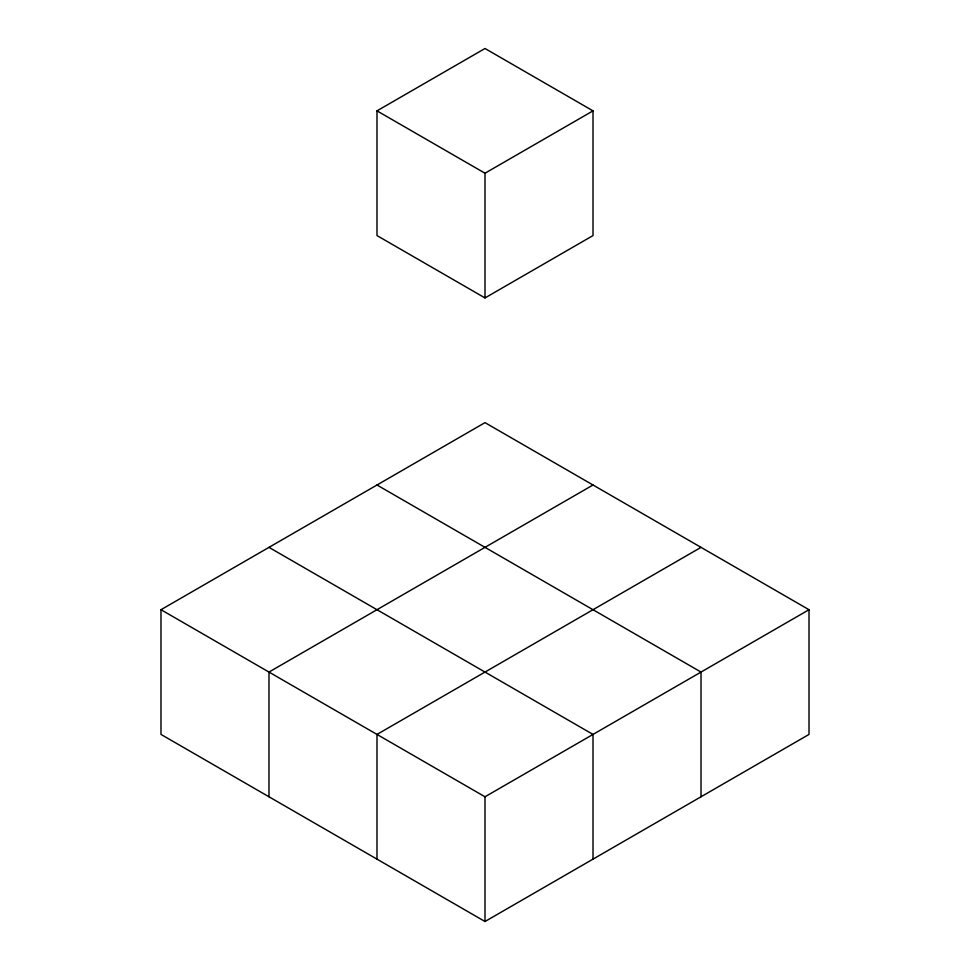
<?xml version="1.0" encoding="UTF-8"?>
<svg xmlns="http://www.w3.org/2000/svg" width="970" height="970" viewBox="0 0 970 970"><rect width="100%" height="100%" fill="white"/><g stroke="black" fill="none" stroke-linecap="round" stroke-linejoin="round"><path stroke-width="1.45" d="M376.99 110.859L485 48.5L593.009 110.859L593.009 235.577L485 297.935L376.99 235.577L376.99 110.859L485 173.218L593.009 110.859M160.984 609.718L485 422.641L809.016 609.718L809.016 734.423L485 921.5L160.984 734.423L160.984 609.718L485 796.782L809.016 609.718M593.009 485L268.981 672.064L268.981 796.782M701.019 547.359L376.99 734.423L376.99 859.141M376.99 485L701.019 672.064L701.019 796.782M268.981 547.359L593.009 734.423L593.009 859.141M485 173.218L485 297.935M485 796.782L485 921.5"/></g></svg>
